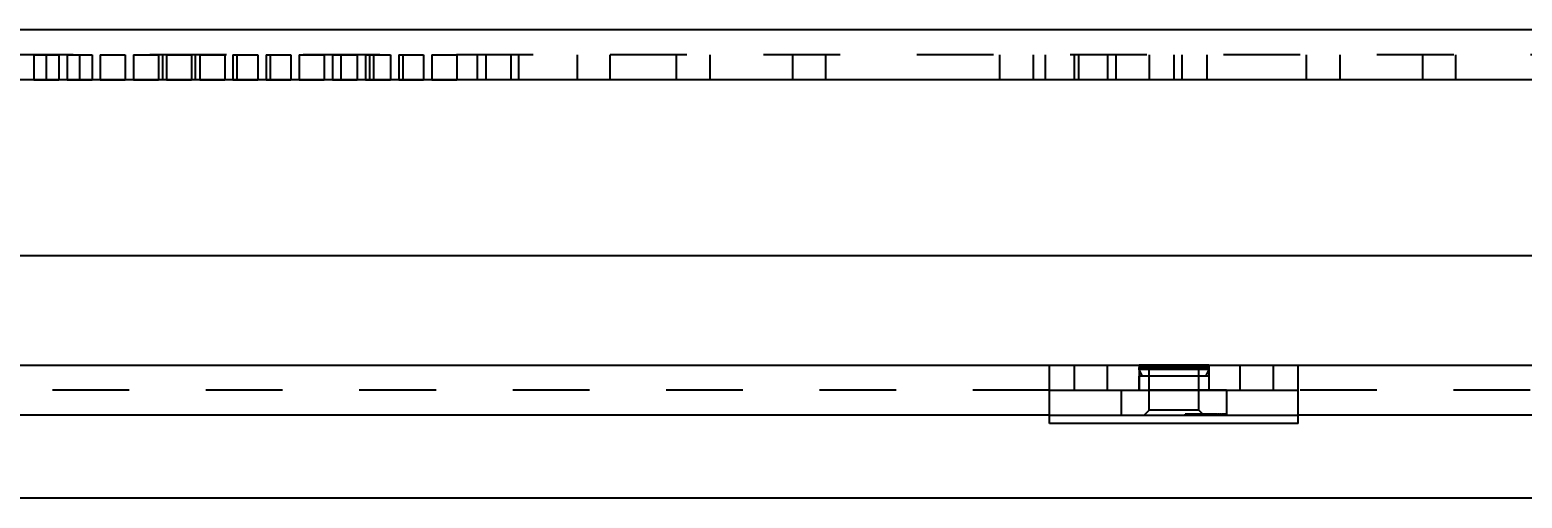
# Model space of a CAD drawing. Header units: millimetres. Extents: x -177 to 18421, y -5017 to 3255.
# Drawn here: x 14275 to 14365, y 1493 to 1521.2 of the extents above; entities that cross this region are included whole.
import ezdxf

# ---------------------------------------------------------------- set-up
doc = ezdxf.new("R2010")
doc.units = ezdxf.units.MM
doc.header["$LTSCALE"] = 46.255
doc.header["$PDMODE"] = 3
doc.header["$PDSIZE"] = 8
doc.linetypes.add('HIDDEN', pattern=[0.2, 0.1, -0.1])
doc.layers.get('0').update_dxf_attribs({"linetype": 'CONTINUOUS'})
doc.layers.get('Defpoints').update_dxf_attribs({"linetype": 'CONTINUOUS'})
doc.layers.add('02___PRT_ALL_AXES', color=7, linetype='CONTINUOUS')
doc.layers.add('DEFAULT_2', color=8, linetype='HIDDEN')
doc.styles.get("Standard").update_dxf_attribs({"font": 'txt', "width": 0.85})
doc.dimstyles.new('DIMSTYLE_1', dxfattribs={"dimtxt": 3.5, "dimasz": 3.5, "dimexe": 1.5, "dimexo": 1, "dimgap": 0.875, "dimtad": 1, "dimdsep": 46, "dimtxsty": 'Standard', "dimblk": '_FILLED', "dimcen": 0.09, "dimadec": 0, "dimazin": 0, "dimtp": 0.01, "dimtm": 0.01, "dimtfac": 1, "dimtofl": 0, "dimtmove": 0, "dimatfit": 3, "dimldrblk": '_FILLED', "dimfxl": 0, "dimtolj": 1, "dimarcsym": 0})

# ---------------------------------------------------------------- blocks, each defined once
blk = doc.blocks.new('_FILLED')
at = {"color": 0, "linetype": 'ByBlock'}
blk.add_solid([(0, 0), (-1, 0.214), (-1, -0.214)], dxfattribs=at)
blk = doc.blocks.new('*D191')
at = {"color": 0, "linetype": 'Continuous', "lineweight": -2, "transparency": 16777216}
for p, q in [((14184.408, 1518.677), (14184.408, 1506.082)), ((14643.608, 1518.677), (14643.608, 1506.082)), ((14187.908, 1507.582), (14640.108, 1507.582))]:
    blk.add_line(p, q, dxfattribs=at)
at = {"layer": 'Defpoints', "color": 0, "linetype": 'Continuous', "transparency": 16777216}
for p in [(14184.408, 1519.677), (14643.608, 1519.677), (14643.608, 1507.582)]:
    blk.add_point(p, dxfattribs=at)
at = {"color": 0, "linetype": 'Continuous', "lineweight": -2, "transparency": 16777216, "xscale": 3.5, "yscale": 3.5, "zscale": 3.5, "rotation": 180}
blk.add_blockref('_FILLED', (14184.408, 1507.582), dxfattribs=at)
at = {"color": 0, "linetype": 'Continuous', "lineweight": -2, "transparency": 16777216, "xscale": 3.5, "yscale": 3.5, "zscale": 3.5}
blk.add_blockref('_FILLED', (14643.608, 1507.582), dxfattribs=at)
at = {"color": 0, "linetype": 'Continuous', "transparency": 16777216, "insert": (14414.008, 1511.957), "char_height": 3.5, "width": 25.5, "attachment_point": 2}
blk.add_mtext('\\A1;*459.2', dxfattribs=at)

msp = doc.modelspace()

# ---------------------------------------------------------------- linework, layer by layer
at = {"color": 3, "linetype": 'Continuous'}
for p, q in [((14638.408, 1521.177), (14189.608, 1521.177)), ((14642.108, 1518.177), (14185.908, 1518.177)), ((14189.608, 1500.974), (14638.408, 1500.974)), ((14336.508, 1497.474), (14336.508, 1500.974)), ((14351.508, 1497.474), (14351.508, 1500.974)), ((14336.508, 1497.974), (14211.508, 1497.974)), ((14476.508, 1497.974), (14351.508, 1497.974)), ((14351.508, 1497.474), (14336.508, 1497.474)), ((14636.408, 1492.974), (14191.608, 1492.974))]:
    msp.add_line(p, q, dxfattribs=at)
at = {"color": 7, "linetype": 'Continuous'}
for p, q in [((14338.008, 1499.474), (14338.008, 1500.974)), ((14340.008, 1499.474), (14340.008, 1500.974)), ((14348.008, 1499.474), (14348.008, 1500.974)), ((14350.008, 1499.474), (14350.008, 1500.974)), ((14336.508, 1499.474), (14351.508, 1499.474)), ((14336.508, 1497.974), (14351.508, 1497.974)), ((14344.978, 1497.974), (14344.978, 1498.024)), ((14345.395, 1498.024), (14344.978, 1498.024)), ((14345.266, 1497.974), (14345.266, 1498.024)), ((14345.359, 1497.974), (14345.359, 1498.024)), ((14345.395, 1497.974), (14345.395, 1498.024)), ((14346.16, 1497.974), (14346.16, 1498.024)), ((14346.233, 1498.024), (14346.16, 1498.024)), ((14346.181, 1497.974), (14346.181, 1498.024)), ((14346.185, 1497.974), (14346.185, 1498.024)), ((14346.198, 1497.974), (14346.198, 1498.024)), ((14346.233, 1497.974), (14346.233, 1498.024)), ((14346.597, 1497.974), (14346.597, 1498.024)), ((14346.597, 1498.024), (14346.64, 1498.024)), ((14346.64, 1497.974), (14346.64, 1498.024)), ((14346.734, 1497.974), (14346.734, 1498.024)), ((14346.734, 1498.024), (14346.784, 1498.024)), ((14346.784, 1497.974), (14346.784, 1498.024)), ((14346.864, 1497.974), (14346.864, 1498.024)), ((14346.864, 1498.024), (14346.897, 1498.024)), ((14346.897, 1497.974), (14346.897, 1498.024)), ((14347.16, 1497.974), (14347.16, 1498.024)), ((14347.171, 1498.024), (14347.16, 1498.024)), ((14347.171, 1497.974), (14347.171, 1498.024))]:
    msp.add_line(p, q, dxfattribs=at)
at = {"layer": '02___PRT_ALL_AXES', "color": 8, "linetype": 'HIDDEN'}
for p, q in [((14275.258, 1519.677), (14275.258, 1518.177)), ((14275.258, 1519.677), (14276.758, 1519.677)), ((14276.758, 1519.677), (14276.758, 1518.177)), ((14277.258, 1519.677), (14277.258, 1518.177)), ((14277.258, 1519.677), (14278.758, 1519.677)), ((14278.758, 1519.677), (14278.758, 1518.177)), ((14279.258, 1519.677), (14279.258, 1518.177)), ((14279.258, 1519.677), (14280.758, 1519.677)), ((14280.758, 1519.677), (14280.758, 1518.177)), ((14281.258, 1519.677), (14281.258, 1518.177)), ((14281.258, 1519.677), (14282.758, 1519.677)), ((14282.758, 1519.677), (14282.758, 1518.177)), ((14283.258, 1519.677), (14283.258, 1518.177)), ((14283.258, 1519.677), (14284.758, 1519.677)), ((14284.758, 1519.677), (14284.758, 1518.177)), ((14285.258, 1519.677), (14285.258, 1518.177)), ((14285.258, 1519.677), (14286.758, 1519.677)), ((14286.758, 1519.677), (14286.758, 1518.177)), ((14287.258, 1519.677), (14287.258, 1518.177)), ((14287.258, 1519.677), (14288.758, 1519.677)), ((14288.758, 1519.677), (14288.758, 1518.177)), ((14289.258, 1519.677), (14289.258, 1518.177)), ((14289.258, 1519.677), (14290.758, 1519.677)), ((14290.758, 1519.677), (14290.758, 1518.177)), ((14291.258, 1519.677), (14291.258, 1518.177)), ((14291.258, 1519.677), (14292.758, 1519.677)), ((14292.758, 1519.677), (14292.758, 1518.177)), ((14293.258, 1519.677), (14293.258, 1518.177)), ((14293.258, 1519.677), (14294.758, 1519.677)), ((14294.758, 1519.677), (14294.758, 1518.177)), ((14295.258, 1519.677), (14295.258, 1518.177)), ((14295.258, 1519.677), (14296.758, 1519.677)), ((14296.758, 1519.677), (14296.758, 1518.177)), ((14297.258, 1519.677), (14297.258, 1518.177)), ((14297.258, 1519.677), (14298.758, 1519.677)), ((14298.758, 1519.677), (14298.758, 1518.177)), ((14299.258, 1519.677), (14299.258, 1518.177)), ((14299.258, 1519.677), (14300.758, 1519.677)), ((14300.758, 1519.677), (14300.758, 1518.177)), ((14275.258, 1518.177), (14276.758, 1518.177)), ((14277.258, 1518.177), (14278.758, 1518.177)), ((14279.258, 1518.177), (14280.758, 1518.177)), ((14281.258, 1518.177), (14282.758, 1518.177)), ((14283.258, 1518.177), (14284.758, 1518.177)), ((14285.258, 1518.177), (14286.758, 1518.177)), ((14287.258, 1518.177), (14288.758, 1518.177)), ((14289.258, 1518.177), (14290.758, 1518.177)), ((14291.258, 1518.177), (14292.758, 1518.177)), ((14293.258, 1518.177), (14294.758, 1518.177)), ((14295.258, 1518.177), (14296.758, 1518.177)), ((14297.258, 1518.177), (14298.758, 1518.177)), ((14299.258, 1518.177), (14300.758, 1518.177)), ((14341.898, 1500.844), (14341.898, 1500.714)), ((14346.118, 1500.844), (14341.898, 1500.844)), ((14341.898, 1500.714), (14342.098, 1500.324)), ((14346.118, 1500.714), (14341.898, 1500.714)), ((14341.898, 1500.324), (14341.898, 1499.474)), ((14346.118, 1500.324), (14341.898, 1500.324)), ((14341.908, 1500.974), (14341.908, 1499.474)), ((14346.108, 1500.974), (14341.908, 1500.974)), ((14342.508, 1498.274), (14342.508, 1500.844)), ((14345.508, 1498.274), (14345.508, 1500.844)), ((14346.118, 1500.714), (14345.918, 1500.324)), ((14346.108, 1500.974), (14346.108, 1499.474)), ((14346.118, 1500.844), (14346.118, 1500.714)), ((14346.118, 1500.324), (14346.118, 1499.474)), ((14347.183, 1499.474), (14340.833, 1499.474))]:
    msp.add_line(p, q, dxfattribs=at)
at = {"layer": '02___PRT_ALL_AXES', "color": 7, "linetype": 'Continuous'}
for p, q in [((14340.833, 1499.474), (14340.833, 1497.974)), ((14347.183, 1499.474), (14347.183, 1497.974))]:
    msp.add_line(p, q, dxfattribs=at)
at = {"layer": 'DEFAULT_2', "color": 8, "linetype": 'HIDDEN'}
for p, q in [((14638.408, 1519.677), (14189.608, 1519.677)), ((14276.008, 1518.177), (14276.008, 1519.677)), ((14278.008, 1519.677), (14278.008, 1518.177)), ((14283.008, 1519.677), (14283.008, 1518.177)), ((14285.008, 1518.177), (14285.008, 1519.677)), ((14287.508, 1518.177), (14287.508, 1519.677)), ((14289.508, 1519.677), (14289.508, 1518.177)), ((14293.758, 1519.677), (14293.758, 1518.177)), ((14295.508, 1518.177), (14295.508, 1519.677)), ((14295.758, 1518.177), (14295.758, 1519.677)), ((14297.508, 1519.677), (14297.508, 1518.177)), ((14302.008, 1518.177), (14302.008, 1519.677)), ((14302.508, 1519.677), (14302.508, 1518.177)), ((14304.008, 1519.677), (14304.008, 1518.177)), ((14304.508, 1518.177), (14304.508, 1519.677)), ((14308.008, 1519.677), (14308.008, 1518.177)), ((14310.008, 1518.177), (14310.008, 1519.677)), ((14314.008, 1518.177), (14314.008, 1519.677)), ((14316.008, 1519.677), (14316.008, 1518.177)), ((14321.008, 1519.677), (14321.008, 1518.177)), ((14323.008, 1518.177), (14323.008, 1519.677)), ((14333.508, 1518.177), (14333.508, 1519.677)), ((14335.508, 1519.677), (14335.508, 1518.177)), ((14336.258, 1518.177), (14336.258, 1519.677)), ((14338.008, 1518.177), (14338.008, 1519.677)), ((14338.258, 1519.677), (14338.258, 1518.177)), ((14340.008, 1519.677), (14340.008, 1518.177)), ((14340.508, 1519.677), (14340.508, 1518.177)), ((14342.508, 1519.677), (14342.508, 1518.177)), ((14344.008, 1519.677), (14344.008, 1518.177)), ((14344.508, 1518.177), (14344.508, 1519.677)), ((14346.008, 1518.177), (14346.008, 1519.677)), ((14352.008, 1518.177), (14352.008, 1519.677)), ((14354.008, 1519.677), (14354.008, 1518.177)), ((14359.008, 1519.677), (14359.008, 1518.177)), ((14361.008, 1518.177), (14361.008, 1519.677)), ((14342.508, 1498.274), (14342.508, 1500.844)), ((14345.508, 1498.274), (14345.508, 1500.844)), ((14336.508, 1499.474), (14211.508, 1499.474)), ((14476.508, 1499.474), (14351.508, 1499.474)), ((14342.508, 1498.274), (14342.208, 1497.974)), ((14345.508, 1498.274), (14342.508, 1498.274)), ((14344.676, 1497.974), (14344.676, 1498.024)), ((14344.978, 1498.024), (14344.676, 1498.024)), ((14344.69, 1497.974), (14344.69, 1498.024)), ((14344.696, 1497.974), (14344.696, 1498.024)), ((14344.711, 1497.974), (14344.711, 1498.024)), ((14344.721, 1497.974), (14344.721, 1498.024)), ((14344.755, 1497.974), (14344.755, 1498.024)), ((14344.765, 1497.974), (14344.765, 1498.024)), ((14344.765, 1497.974), (14344.765, 1498.024)), ((14344.781, 1497.974), (14344.781, 1498.024)), ((14344.783, 1497.974), (14344.783, 1498.024)), ((14344.784, 1497.974), (14344.784, 1498.024)), ((14344.802, 1497.974), (14344.802, 1498.024)), ((14344.829, 1497.974), (14344.829, 1498.024)), ((14344.834, 1497.974), (14344.834, 1498.024)), ((14344.836, 1497.974), (14344.836, 1498.024)), ((14344.88, 1497.974), (14344.88, 1498.024)), ((14344.918, 1497.974), (14344.918, 1498.024)), ((14344.941, 1497.974), (14344.941, 1498.024)), ((14344.946, 1497.974), (14344.946, 1498.024)), ((14344.98, 1497.974), (14344.98, 1498.024)), ((14344.997, 1497.974), (14344.997, 1498.024)), ((14345.044, 1497.974), (14345.044, 1498.024)), ((14345.059, 1497.974), (14345.059, 1498.024)), ((14345.102, 1497.974), (14345.102, 1498.024)), ((14345.391, 1497.974), (14345.391, 1498.024)), ((14346.16, 1498.024), (14345.395, 1498.024)), ((14345.443, 1497.974), (14345.443, 1498.024)), ((14345.447, 1497.974), (14345.447, 1498.024)), ((14345.45, 1497.974), (14345.45, 1498.024)), ((14345.465, 1497.974), (14345.465, 1498.024)), ((14345.498, 1497.974), (14345.498, 1498.024)), ((14345.508, 1498.274), (14345.808, 1497.974)), ((14345.515, 1497.974), (14345.515, 1498.024)), ((14345.517, 1497.974), (14345.517, 1498.024)), ((14345.532, 1497.974), (14345.532, 1498.024)), ((14345.534, 1497.974), (14345.534, 1498.024)), ((14345.539, 1497.974), (14345.539, 1498.024)), ((14345.544, 1497.974), (14345.544, 1498.024)), ((14345.56, 1497.974), (14345.56, 1498.024)), ((14345.563, 1497.974), (14345.563, 1498.024)), ((14345.589, 1497.974), (14345.589, 1498.024)), ((14345.595, 1497.974), (14345.595, 1498.024)), ((14345.595, 1497.974), (14345.595, 1498.024)), ((14345.599, 1497.974), (14345.599, 1498.024)), ((14345.612, 1497.974), (14345.612, 1498.024)), ((14345.659, 1497.974), (14345.659, 1498.024)), ((14345.66, 1497.974), (14345.66, 1498.024)), ((14345.666, 1497.974), (14345.666, 1498.024)), ((14345.674, 1497.974), (14345.674, 1498.024)), ((14345.714, 1497.974), (14345.714, 1498.024)), ((14345.715, 1497.974), (14345.715, 1498.024)), ((14345.738, 1497.974), (14345.738, 1498.024)), ((14345.743, 1497.974), (14345.743, 1498.024)), ((14345.754, 1497.974), (14345.754, 1498.024)), ((14345.755, 1497.974), (14345.755, 1498.024)), ((14345.764, 1497.974), (14345.764, 1498.024)), ((14345.778, 1497.974), (14345.778, 1498.024)), ((14345.797, 1497.974), (14345.797, 1498.024)), ((14345.799, 1497.974), (14345.799, 1498.024)), ((14345.814, 1497.974), (14345.814, 1498.024)), ((14345.816, 1497.974), (14345.816, 1498.024)), ((14345.819, 1497.974), (14345.819, 1498.024)), ((14345.823, 1497.974), (14345.823, 1498.024)), ((14345.834, 1497.974), (14345.834, 1498.024)), ((14345.856, 1497.974), (14345.856, 1498.024)), ((14345.859, 1497.974), (14345.859, 1498.024)), ((14345.872, 1497.974), (14345.872, 1498.024)), ((14345.892, 1497.974), (14345.892, 1498.024)), ((14345.918, 1497.974), (14345.918, 1498.024)), ((14345.925, 1497.974), (14345.925, 1498.024)), ((14345.956, 1497.974), (14345.956, 1498.024)), ((14345.965, 1497.974), (14345.965, 1498.024)), ((14345.986, 1497.974), (14345.986, 1498.024)), ((14345.988, 1497.974), (14345.988, 1498.024)), ((14346.004, 1497.974), (14346.004, 1498.024)), ((14346.036, 1497.974), (14346.036, 1498.024)), ((14346.043, 1497.974), (14346.043, 1498.024)), ((14346.044, 1497.974), (14346.044, 1498.024)), ((14346.096, 1497.974), (14346.096, 1498.024)), ((14346.11, 1497.974), (14346.11, 1498.024)), ((14346.151, 1497.974), (14346.151, 1498.024)), ((14346.153, 1497.974), (14346.153, 1498.024)), ((14346.168, 1497.974), (14346.168, 1498.024)), ((14346.173, 1497.974), (14346.173, 1498.024)), ((14346.174, 1497.974), (14346.174, 1498.024)), ((14346.182, 1497.974), (14346.182, 1498.024)), ((14346.189, 1497.974), (14346.189, 1498.024)), ((14346.201, 1497.974), (14346.201, 1498.024)), ((14346.597, 1498.024), (14346.233, 1498.024)), ((14346.24, 1497.974), (14346.24, 1498.024)), ((14346.249, 1497.974), (14346.249, 1498.024)), ((14346.255, 1497.974), (14346.255, 1498.024)), ((14346.259, 1497.974), (14346.259, 1498.024)), ((14346.261, 1497.974), (14346.261, 1498.024)), ((14346.293, 1497.974), (14346.293, 1498.024)), ((14346.301, 1497.974), (14346.301, 1498.024)), ((14346.311, 1497.974), (14346.311, 1498.024)), ((14346.321, 1497.974), (14346.321, 1498.024)), ((14346.327, 1497.974), (14346.327, 1498.024)), ((14346.338, 1497.974), (14346.338, 1498.024)), ((14346.35, 1497.974), (14346.35, 1498.024)), ((14346.373, 1497.974), (14346.373, 1498.024)), ((14346.383, 1497.974), (14346.383, 1498.024)), ((14346.391, 1497.974), (14346.391, 1498.024)), ((14346.424, 1497.974), (14346.424, 1498.024)), ((14346.438, 1497.974), (14346.438, 1498.024)), ((14346.48, 1497.974), (14346.48, 1498.024)), ((14346.509, 1497.974), (14346.509, 1498.024)), ((14346.542, 1497.974), (14346.542, 1498.024)), ((14346.561, 1497.974), (14346.561, 1498.024)), ((14346.58, 1497.974), (14346.58, 1498.024)), ((14346.59, 1497.974), (14346.59, 1498.024)), ((14346.592, 1497.974), (14346.592, 1498.024)), ((14346.598, 1497.974), (14346.598, 1498.024)), ((14346.604, 1497.974), (14346.604, 1498.024)), ((14346.619, 1497.974), (14346.619, 1498.024)), ((14346.734, 1498.024), (14346.64, 1498.024)), ((14346.641, 1497.974), (14346.641, 1498.024)), ((14346.661, 1497.974), (14346.661, 1498.024)), ((14346.667, 1497.974), (14346.667, 1498.024)), ((14346.672, 1497.974), (14346.672, 1498.024)), ((14346.709, 1497.974), (14346.709, 1498.024)), ((14346.717, 1497.974), (14346.717, 1498.024)), ((14346.72, 1497.974), (14346.72, 1498.024)), ((14346.72, 1497.974), (14346.72, 1498.024)), ((14346.725, 1497.974), (14346.725, 1498.024)), ((14346.732, 1497.974), (14346.732, 1498.024)), ((14346.771, 1497.974), (14346.771, 1498.024)), ((14346.864, 1498.024), (14346.784, 1498.024)), ((14346.802, 1497.974), (14346.802, 1498.024)), ((14346.832, 1497.974), (14346.832, 1498.024)), ((14346.895, 1497.974), (14346.895, 1498.024)), ((14347.16, 1498.024), (14346.897, 1498.024)), ((14346.907, 1497.974), (14346.907, 1498.024)), ((14346.908, 1497.974), (14346.908, 1498.024)), ((14346.915, 1497.974), (14346.915, 1498.024)), ((14346.961, 1497.974), (14346.961, 1498.024)), ((14346.969, 1497.974), (14346.969, 1498.024)), ((14346.995, 1497.974), (14346.995, 1498.024)), ((14346.998, 1497.974), (14346.998, 1498.024)), ((14347.007, 1497.974), (14347.007, 1498.024)), ((14347.029, 1497.974), (14347.029, 1498.024)), ((14347.034, 1497.974), (14347.034, 1498.024)), ((14347.045, 1497.974), (14347.045, 1498.024)), ((14347.085, 1497.974), (14347.085, 1498.024)), ((14347.1, 1497.974), (14347.1, 1498.024)), ((14347.133, 1497.974), (14347.133, 1498.024)), ((14347.157, 1497.974), (14347.157, 1498.024))]:
    msp.add_line(p, q, dxfattribs=at)

# ---------------------------------------------------------------- dimensions: what is measured, and where the dimension line sits
at = {"color": 2, "linetype": 'Continuous'}
dim = msp.add_linear_dim(base=(14643.608, 1507.582), p1=(14184.408, 1519.677), p2=(14643.608, 1519.677), text='*<>', dimstyle='DIMSTYLE_1', dxfattribs=at)
dim.commit()
dim.dimension.update_dxf_attribs({"geometry": '*D191', "text_midpoint": (14414.008, 1507.582), "dimtype": 160})

doc.saveas('drawing.dxf')
